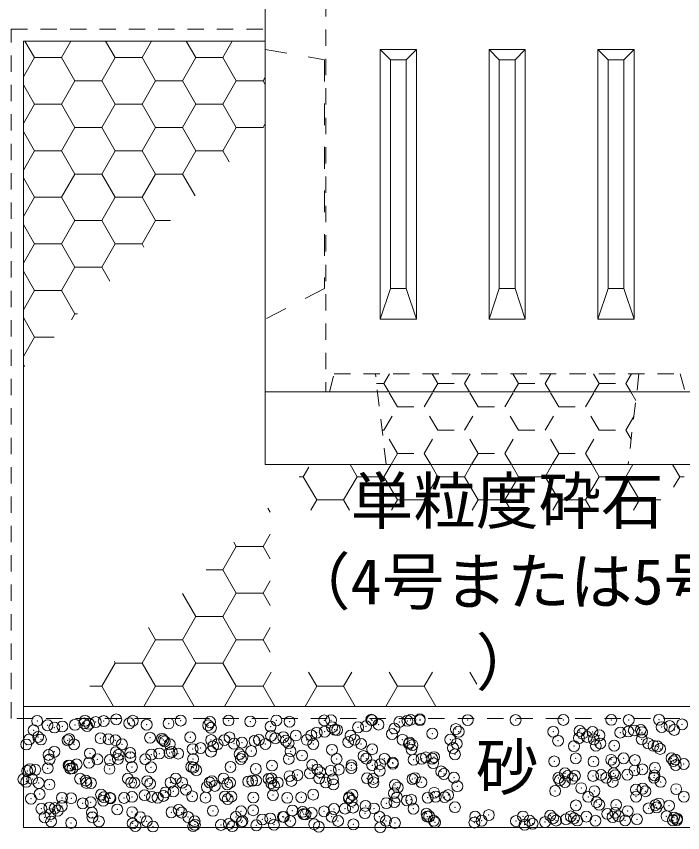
# Model space of a CAD drawing. Units: millimetres at full size; details may follow other scales. Extents: x 40781 to 122968, y -21714 to -2620.
# Drawn here: x 87796 to 88347, y -6800 to -6125 of the extents above; entities that cross this region are included whole.
import ezdxf
from ezdxf.enums import TextEntityAlignment as Align

# ---------------------------------------------------------------- set-up
doc = ezdxf.new("R2010")
doc.units = ezdxf.units.MM
doc.header["$LTSCALE"] = 18
doc.header["$PDMODE"] = 32
doc.header["$PDSIZE"] = 9
doc.linetypes.add('USER2', pattern=[1.35, 0.75, -0.6])
doc.linetypes.add('USER3', pattern=[2, 1, -1])
for name, color, linetype, lineweight in [('0_2', 7, 'Continuous', 9), ('ハッチング', 7, 'Continuous', 5), ('本体', 2, 'Continuous', 13)]:
    doc.layers.add(name, color=color, linetype=linetype, lineweight=lineweight)
doc.styles.add('ＭＳ ゴシック', font='')
doc.styles.get('ＭＳ ゴシック').set_extended_font_data('MS Gothic')

msp = doc.modelspace()

# ---------------------------------------------------------------- linework, layer by layer
at = {"layer": '0_2', "linetype": 'USER3'}
for p, q in [((88001.74, -6152.55), (88050.74, -6161)), ((88050.74, -6161), (88050.74, -6350.17)), ((88050.74, -6350.17), (88001.74, -6375.51))]:
    msp.add_line(p, q, dxfattribs=at)
at = {"layer": '0_2'}
for p, q in [((88096.74, -6152.55), (88105.24, -6161)), ((88118.24, -6161), (88126.74, -6152.55)), ((88186.74, -6152.55), (88195.24, -6161)), ((88208.24, -6161), (88216.74, -6152.55)), ((88276.74, -6152.55), (88285.24, -6161)), ((88298.24, -6161), (88306.74, -6152.55)), ((88096.74, -6375.51), (88105.24, -6350.17)), ((88118.24, -6350.17), (88126.74, -6375.51)), ((88186.74, -6375.51), (88195.24, -6350.17)), ((88208.24, -6350.17), (88216.74, -6375.51)), ((88276.74, -6375.51), (88285.24, -6350.17)), ((88298.24, -6350.17), (88306.74, -6375.51))]:
    msp.add_line(p, q, dxfattribs=at)
for points in [[(88096.74, -6152.55), (88126.74, -6152.55), (88126.74, -6375.51), (88096.74, -6375.51)], [(88186.74, -6152.55), (88216.74, -6152.55), (88216.74, -6375.51), (88186.74, -6375.51)], [(88276.74, -6152.55), (88306.74, -6152.55), (88306.74, -6375.51), (88276.74, -6375.51)], [(88105.24, -6161), (88118.24, -6161), (88118.24, -6350.17), (88105.24, -6350.17)], [(88195.24, -6161), (88208.24, -6161), (88208.24, -6350.17), (88195.24, -6350.17)], [(88285.24, -6161), (88298.24, -6161), (88298.24, -6350.17), (88285.24, -6350.17)]]:
    msp.add_lwpolyline(points, close=True, dxfattribs=at)
at = {"layer": 'ハッチング'}
for p, q in [((87810.97, -6159.17), (87803.11, -6145.55)), ((87833.2, -6159.17), (87841.06, -6145.55)), ((87877.65, -6159.17), (87869.79, -6145.55)), ((87899.87, -6159.17), (87907.74, -6145.55)), ((87944.32, -6159.17), (87936.46, -6145.55)), ((87966.55, -6159.17), (87974.41, -6145.55)), ((87801.74, -6175.17), (87810.97, -6159.17)), ((87810.98, -6159.17), (87833.2, -6159.17)), ((87844.31, -6178.42), (87833.2, -6159.17)), ((87866.54, -6178.42), (87877.65, -6159.17)), ((87877.65, -6159.17), (87899.88, -6159.17)), ((87910.99, -6178.42), (87899.87, -6159.17)), ((87933.21, -6178.42), (87944.32, -6159.17)), ((87944.32, -6159.17), (87966.55, -6159.17)), ((87977.66, -6178.42), (87966.55, -6159.17)), ((87833.2, -6197.67), (87844.31, -6178.42)), ((87844.31, -6178.42), (87866.54, -6178.42)), ((87877.65, -6197.67), (87866.54, -6178.42)), ((87899.87, -6197.67), (87910.99, -6178.42)), ((87910.99, -6178.42), (87933.21, -6178.42)), ((87944.32, -6197.67), (87933.21, -6178.42)), ((87966.55, -6197.67), (87977.66, -6178.42)), ((87977.66, -6178.42), (87999.89, -6178.42)), ((87999.89, -6178.42), (88001.74, -6175.22)), ((88001.74, -6181.62), (87999.89, -6178.42)), ((87810.97, -6197.67), (87801.74, -6181.67)), ((87801.74, -6213.67), (87810.97, -6197.67)), ((87810.98, -6197.67), (87833.2, -6197.67)), ((87844.31, -6216.92), (87833.2, -6197.67)), ((87866.54, -6216.91), (87877.65, -6197.67)), ((87877.65, -6197.67), (87899.88, -6197.67)), ((87910.99, -6216.92), (87899.87, -6197.67)), ((87933.21, -6216.91), (87944.32, -6197.67)), ((87944.32, -6197.67), (87966.55, -6197.67)), ((87977.66, -6216.92), (87966.55, -6197.67)), ((87999.89, -6216.91), (88001.74, -6213.71)), ((87810.97, -6236.16), (87801.74, -6220.16)), ((87833.2, -6236.16), (87844.31, -6216.91)), ((87844.31, -6216.91), (87866.54, -6216.91)), ((87877.65, -6236.16), (87866.54, -6216.92)), ((87899.87, -6236.16), (87910.99, -6216.91)), ((87910.99, -6216.91), (87933.21, -6216.91)), ((87944.32, -6236.16), (87933.21, -6216.92)), ((87966.55, -6236.16), (87977.66, -6216.91)), ((87977.66, -6216.91), (87999.89, -6216.91)), ((88000.07, -6217.22), (87999.89, -6216.92)), ((87801.74, -6252.16), (87810.97, -6236.16)), ((87810.98, -6236.16), (87833.2, -6236.16)), ((87844.31, -6255.41), (87833.2, -6236.16)), ((87866.54, -6255.41), (87877.65, -6236.16)), ((87877.65, -6236.16), (87899.88, -6236.16)), ((87910.99, -6255.41), (87899.87, -6236.16)), ((87933.21, -6255.41), (87944.32, -6236.16)), ((87944.32, -6236.16), (87966.55, -6236.16)), ((87971.89, -6245.4), (87966.55, -6236.16)), ((87810.97, -6274.66), (87801.74, -6258.66)), ((87833.2, -6274.66), (87844.31, -6255.41)), ((87844.31, -6255.41), (87866.54, -6255.41)), ((87877.65, -6274.66), (87866.54, -6255.41)), ((87899.87, -6274.66), (87910.99, -6255.41)), ((87910.99, -6255.41), (87933.21, -6255.41)), ((87943.71, -6273.58), (87933.21, -6255.41)), ((87801.74, -6290.66), (87810.97, -6274.66)), ((87810.98, -6274.66), (87833.2, -6274.66)), ((87844.31, -6293.9), (87833.2, -6274.66)), ((87866.54, -6293.9), (87877.65, -6274.66)), ((87877.65, -6274.66), (87899.88, -6274.66)), ((87910.99, -6293.9), (87899.87, -6274.66)), ((87833.2, -6313.15), (87844.31, -6293.9)), ((87844.31, -6293.9), (87866.54, -6293.9)), ((87877.65, -6313.15), (87866.54, -6293.9)), ((87899.87, -6313.15), (87910.99, -6293.9)), ((87910.99, -6293.9), (87923.39, -6293.9)), ((87810.97, -6313.15), (87801.74, -6297.15)), ((87801.74, -6329.15), (87810.97, -6313.15)), ((87810.98, -6313.15), (87833.2, -6313.15)), ((87844.31, -6332.4), (87833.2, -6313.15)), ((87866.54, -6332.4), (87877.65, -6313.15)), ((87877.65, -6313.15), (87899.88, -6313.15)), ((87901.44, -6315.86), (87899.87, -6313.15)), ((87810.97, -6351.65), (87801.74, -6335.65)), ((87833.2, -6351.65), (87844.31, -6332.4)), ((87844.31, -6332.4), (87866.54, -6332.4)), ((87873.26, -6344.04), (87866.54, -6332.4)), ((87801.74, -6367.65), (87810.97, -6351.65)), ((87810.98, -6351.65), (87833.2, -6351.65)), ((87844.31, -6370.89), (87833.2, -6351.65)), ((87810.97, -6390.14), (87801.74, -6374.14)), ((87841.47, -6375.83), (87844.31, -6370.89)), ((87844.31, -6370.89), (87846.4, -6370.89)), ((87801.74, -6406.14), (87810.97, -6390.14)), ((87810.98, -6390.14), (87827.15, -6390.14)), ((87802.8, -6414.49), (87801.74, -6412.64)), ((88033.22, -6505.63), (88037.82, -6497.67)), ((88077.67, -6505.63), (88071.86, -6495.55)), ((88099.9, -6505.63), (88105.72, -6495.55)), ((88144.35, -6505.63), (88138.53, -6495.55)), ((88166.57, -6505.63), (88172.39, -6495.55)), ((88211.02, -6505.63), (88205.21, -6495.55)), ((88233.25, -6505.63), (88239.07, -6495.55)), ((88277.7, -6505.63), (88271.88, -6495.55)), ((88299.92, -6505.63), (88305.74, -6495.55)), ((88344.37, -6505.63), (88338.56, -6495.55)), ((88029.86, -6505.63), (88033.23, -6505.63)), ((88044.34, -6524.87), (88033.22, -6505.63)), ((88066.56, -6524.87), (88077.67, -6505.63)), ((88077.68, -6505.63), (88099.9, -6505.63)), ((88111.01, -6524.87), (88099.9, -6505.63)), ((88133.24, -6524.87), (88144.35, -6505.63)), ((88144.35, -6505.63), (88166.57, -6505.63)), ((88177.69, -6524.87), (88166.57, -6505.63)), ((88199.91, -6524.87), (88211.02, -6505.63)), ((88211.02, -6505.63), (88233.25, -6505.63)), ((88244.36, -6524.87), (88233.25, -6505.63)), ((88266.59, -6524.87), (88277.7, -6505.63)), ((88277.7, -6505.63), (88299.93, -6505.63)), ((88311.04, -6524.87), (88299.92, -6505.63)), ((88339.34, -6514.35), (88344.37, -6505.63)), ((88344.38, -6505.63), (88348.06, -6505.63)), ((88039.43, -6533.37), (88044.34, -6524.87)), ((88044.34, -6524.87), (88066.56, -6524.87)), ((88071.47, -6533.37), (88066.56, -6524.87)), ((88106.11, -6533.37), (88111.01, -6524.87)), ((88111.01, -6524.87), (88133.24, -6524.87)), ((88138.14, -6533.37), (88133.24, -6524.87)), ((88172.78, -6533.37), (88177.69, -6524.87)), ((88177.69, -6524.87), (88199.91, -6524.87)), ((88204.82, -6533.37), (88199.91, -6524.87)), ((88239.46, -6533.37), (88244.36, -6524.87)), ((88244.36, -6524.87), (88266.59, -6524.87)), ((88271.49, -6533.37), (88266.59, -6524.87)), ((88306.13, -6533.37), (88311.04, -6524.87)), ((88311.04, -6524.87), (88328.81, -6524.87)), ((88005.77, -6535.06), (88003.81, -6531.67)), ((87999.89, -6563.37), (88005.77, -6553.18)), ((87966.55, -6582.62), (87977.66, -6563.37)), ((87977.66, -6563.37), (87975.63, -6559.85)), ((87977.66, -6563.37), (87999.89, -6563.37)), ((88005.77, -6573.55), (87999.89, -6563.37)), ((87952.87, -6582.62), (87966.55, -6582.62)), ((87977.66, -6601.86), (87966.55, -6582.62)), ((87999.89, -6601.86), (88005.77, -6591.68)), ((87944.32, -6621.11), (87933.36, -6602.13)), ((87966.55, -6621.11), (87977.66, -6601.86)), ((87977.66, -6601.86), (87999.89, -6601.86)), ((88005.77, -6612.05), (87999.89, -6601.86)), ((87933.21, -6640.36), (87944.32, -6621.11)), ((87944.32, -6621.11), (87966.55, -6621.11)), ((87977.66, -6640.36), (87966.55, -6621.11)), ((87910.99, -6640.36), (87905.18, -6630.31)), ((87999.89, -6640.36), (88005.77, -6630.17)), ((87899.87, -6659.61), (87910.99, -6640.36)), ((87910.99, -6640.36), (87933.21, -6640.36)), ((87944.32, -6659.61), (87933.21, -6640.36)), ((87966.55, -6659.61), (87977.66, -6640.36)), ((87977.66, -6640.36), (87999.89, -6640.36)), ((88005.77, -6650.54), (87999.89, -6640.36)), ((87866.54, -6678.85), (87877.65, -6659.61)), ((87877.65, -6659.61), (87877, -6658.49)), ((87877.65, -6659.61), (87899.88, -6659.61)), ((87910.99, -6678.85), (87899.87, -6659.61)), ((87933.21, -6678.85), (87944.32, -6659.61)), ((87944.32, -6659.61), (87966.55, -6659.61)), ((87977.66, -6678.85), (87966.55, -6659.61)), ((87999.89, -6678.85), (88006.66, -6667.12)), ((88044.34, -6678.85), (88037.56, -6667.12)), ((88066.56, -6678.85), (88073.34, -6667.12)), ((88111.01, -6678.85), (88104.24, -6667.12)), ((88133.24, -6678.85), (88140.01, -6667.12)), ((88176.64, -6677.04), (88170.91, -6667.12)), ((87856.64, -6678.85), (87866.54, -6678.85)), ((87876.18, -6695.55), (87866.54, -6678.85)), ((87901.35, -6695.55), (87910.99, -6678.85)), ((87910.99, -6678.85), (87933.21, -6678.85)), ((87942.85, -6695.55), (87933.21, -6678.85)), ((87968.02, -6695.55), (87977.66, -6678.85)), ((87977.66, -6678.85), (87999.89, -6678.85)), ((88009.53, -6695.55), (87999.89, -6678.85)), ((88034.7, -6695.55), (88044.34, -6678.85)), ((88044.34, -6678.85), (88066.56, -6678.85)), ((88076.2, -6695.55), (88066.56, -6678.85)), ((88101.37, -6695.55), (88111.01, -6678.85)), ((88111.01, -6678.85), (88133.24, -6678.85)), ((88142.88, -6695.55), (88133.24, -6678.85))]:
    msp.add_line(p, q, dxfattribs=at)
at = {"layer": 'ハッチング', "linetype": 'USER2'}
for p, q in [((88099.9, -6428.64), (88104.57, -6420.55)), ((88144.35, -6428.64), (88139.68, -6420.55)), ((88166.57, -6428.64), (88171.24, -6420.55)), ((88211.02, -6428.64), (88206.36, -6420.55)), ((88233.25, -6428.64), (88237.92, -6420.55)), ((88277.7, -6428.64), (88273.03, -6420.55)), ((88299.92, -6428.64), (88304.59, -6420.55)), ((88093.72, -6428.64), (88099.9, -6428.64)), ((88103.89, -6435.55), (88099.9, -6428.64)), ((88140.36, -6435.55), (88144.35, -6428.64)), ((88144.35, -6428.64), (88166.57, -6428.64)), ((88170.57, -6435.55), (88166.57, -6428.64)), ((88207.03, -6435.55), (88211.02, -6428.64)), ((88211.02, -6428.64), (88233.25, -6428.64)), ((88237.24, -6435.55), (88233.25, -6428.64)), ((88273.71, -6435.55), (88277.7, -6428.64)), ((88277.7, -6428.64), (88299.93, -6428.64)), ((88303.92, -6435.55), (88299.92, -6428.64)), ((88111.01, -6447.88), (88103.89, -6435.55)), ((88133.24, -6447.88), (88140.36, -6435.55)), ((88177.69, -6447.88), (88170.57, -6435.55)), ((88199.91, -6447.88), (88207.03, -6435.55)), ((88244.36, -6447.88), (88237.24, -6435.55)), ((88266.59, -6447.88), (88273.71, -6435.55)), ((88308.06, -6442.73), (88303.92, -6435.55)), ((88099.9, -6467.13), (88111.01, -6447.88)), ((88111.01, -6447.88), (88133.24, -6447.88)), ((88144.35, -6467.13), (88133.24, -6447.88)), ((88166.57, -6467.13), (88177.69, -6447.88)), ((88177.69, -6447.88), (88199.91, -6447.88)), ((88211.02, -6467.13), (88199.91, -6447.88)), ((88233.25, -6467.13), (88244.36, -6447.88)), ((88244.36, -6447.88), (88266.59, -6447.88)), ((88277.7, -6467.13), (88266.59, -6447.88)), ((88299.92, -6467.13), (88306.51, -6455.73)), ((88098.33, -6467.13), (88099.9, -6467.13)), ((88111.01, -6486.38), (88099.9, -6467.13)), ((88133.24, -6486.38), (88144.35, -6467.13)), ((88144.35, -6467.13), (88166.57, -6467.13)), ((88177.69, -6486.38), (88166.57, -6467.13)), ((88199.91, -6486.38), (88211.02, -6467.13)), ((88211.02, -6467.13), (88233.25, -6467.13)), ((88244.36, -6486.38), (88233.25, -6467.13)), ((88266.59, -6486.38), (88277.7, -6467.13)), ((88277.7, -6467.13), (88299.93, -6467.13)), ((88304.24, -6474.61), (88299.92, -6467.13)), ((88105.72, -6495.55), (88111.01, -6486.38)), ((88111.01, -6486.38), (88133.24, -6486.38)), ((88138.53, -6495.55), (88133.24, -6486.38)), ((88172.39, -6495.55), (88177.69, -6486.38)), ((88177.69, -6486.38), (88199.91, -6486.38)), ((88205.21, -6495.55), (88199.91, -6486.38)), ((88239.07, -6495.55), (88244.36, -6486.38)), ((88244.36, -6486.38), (88266.59, -6486.38)), ((88271.88, -6495.55), (88266.59, -6486.38))]:
    msp.add_line(p, q, dxfattribs=at)
at = {"layer": 'ハッチング', "linetype": 'USER2', "lineweight": 9}
msp.add_lwpolyline([(88401.74, -6135.55), (88611.74, -6135.55), (88611.74, -6705.55), (87791.74, -6705.55), (87791.74, -6135.55), (88001.74, -6135.55)], dxfattribs=at)
at = {"layer": 'ハッチング', "lineweight": 20}
msp.add_lwpolyline([(88001.74, -6145.55), (87801.74, -6145.55), (87801.74, -6695.55), (88601.74, -6695.55), (88601.74, -6145.55), (88401.74, -6145.55)], dxfattribs=at)
msp.add_lwpolyline([(87801.74, -6795.55), (88601.74, -6795.55), (88601.74, -6695.55), (87801.74, -6695.55)], close=True, dxfattribs=at)
at = {"layer": 'ハッチング'}
for p in [(87813.18, -6707.46), (87821.76, -6711.13), (87844.38, -6710.72), (87852.14, -6709.54), (87852.73, -6707.39), (87854.49, -6711.69), (87856.06, -6709.9), (87861.63, -6708.45), (87868.24, -6707.58), (87878.56, -6706.22), (87889.3, -6709.47), (87892.28, -6707.32), (87903.71, -6710.66), (87921.79, -6709.63), (87931.83, -6707.25), (87954.53, -6711.1), (87956.09, -6708.39), (87971.38, -6707.18), (87989.34, -6707.97), (88010.93, -6707.11), (88021.82, -6708.12), (88050.48, -6707.03), (88056.13, -6706.89), (88085.06, -6711.92), (88089.37, -6706.47), (88090.03, -6706.96), (88095.39, -6710.56), (88112.64, -6708.29), (88119.25, -6707.42), (88121.86, -6706.62), (88129.57, -6706.06), (88129.58, -6706.89), (88169.13, -6706.82), (88208.68, -6706.75), (88248.23, -6706.67), (88287.78, -6706.6), (88302.21, -6706.78), (88327.33, -6706.53), (88336.07, -6711.75), (88346.39, -6710.39), (87810.19, -6715.22), (87827.44, -6712.95), (87834.05, -6712.08), (87956.87, -6713.24), (88006.1, -6712.22), (88044.27, -6717.29), (88050.88, -6716.42), (88056.92, -6712.66), (88059.26, -6714.8), (88061.2, -6715.06), (88078.45, -6712.79), (88106.54, -6718.37), (88108.48, -6713.78), (88139.79, -6717.95), (88159.3, -6714.22), (88161.64, -6716.36), (88239.82, -6716.44), (88261.69, -6715.78), (88264.03, -6717.92), (88272.31, -6716.6), (88295.27, -6717.12), (88301.88, -6716.25), (88306.61, -6715.36), (88312.21, -6714.89), (88313.26, -6716.9), (88329.46, -6712.62), (88339.85, -6714.94), (87806.44, -6722.88), (87813.97, -6720.69), (87816.31, -6722.83), (87838.35, -6723.5), (87839.69, -6722.46), (87865.53, -6721.81), (87872.18, -6722.62), (87877.9, -6723.43), (87906.48, -6721.38), (87916.35, -6722.25), (87917.45, -6723.36), (87918.69, -6724.39), (87939.72, -6720.96), (87957, -6723.28), (87967.92, -6723.37), (87972.21, -6721.11), (87982.5, -6725.42), (87992.83, -6724.06), (87996.55, -6723.21), (88006.51, -6719.88), (88010.08, -6721.79), (88016.69, -6720.92), (88018.74, -6723.81), (88027.02, -6719.56), (88036.1, -6723.14), (88039.75, -6719.45), (88070.31, -6724.93), (88072.24, -6719.61), (88075.65, -6723.07), (88115.2, -6723), (88121.12, -6725.37), (88154.75, -6722.93), (88243.84, -6723.9), (88261.09, -6721.62), (88267.7, -6720.75), (88273.4, -6722.71), (88278.02, -6719.4), (88312.95, -6722.64), (87804.16, -6726.98), (87843.71, -6726.91), (87883.26, -6726.84), (87922.81, -6726.77), (87941.71, -6730.79), (87948.32, -6729.92), (87958.64, -6728.56), (87962.36, -6726.7), (87975.89, -6726.29), (88001.91, -6726.62), (88021.08, -6725.95), (88041.46, -6726.55), (88056.93, -6731.36), (88081.01, -6726.48), (88090.17, -6730.94), (88120.56, -6726.41), (88122.66, -6731.09), (88123.47, -6727.51), (88156.96, -6729.86), (88160.11, -6726.34), (88256.99, -6728.35), (88275.08, -6728.05), (88278.76, -6726.12), (88290.23, -6727.93), (88318.31, -6726.05), (88322.72, -6728.08), (88325.9, -6728.48), (88328.24, -6730.63), (87822.56, -6735.6), (87827.36, -6732.96), (87856.86, -6734.37), (87878.17, -6733.39), (87879.95, -6738.92), (87880.52, -6735.54), (87890.1, -6733.94), (87890.27, -6737.56), (87907.52, -6735.29), (87914.13, -6734.42), (87922.59, -6734.1), (87924.46, -6733.06), (87929.74, -6734.52), (87956.89, -6732.86), (87980.56, -6734.95), (87982.9, -6737.1), (87990.14, -6732.44), (88021.19, -6738.91), (88022.62, -6732.6), (88032.13, -6736.07), (88060.74, -6738.84), (88082.95, -6736.51), (88085.29, -6738.66), (88100.29, -6738.76), (88130.96, -6738.76), (88134.51, -6737.63), (88139.84, -6738.69), (88141.28, -6737.4), (88158.53, -6735.13), (88258.49, -6738.48), (88298.04, -6738.4), (88337.59, -6738.33), (87823.44, -6739.27), (87839.15, -6744.29), (87840, -6744.54), (87845.76, -6743.42), (87856.09, -6742.06), (87862.99, -6739.19), (87873.34, -6739.79), (87891.56, -6745.66), (87902.54, -6739.12), (87940.52, -6745.43), (87942.09, -6739.05), (87973.01, -6745.58), (87981.64, -6738.98), (88007.31, -6744.35), (88040.55, -6743.92), (88073.04, -6744.08), (88090.16, -6744.13), (88096.77, -6743.26), (88107.1, -6741.9), (88107.34, -6742.84), (88124.35, -6739.63), (88140.59, -6742.42), (88240.62, -6740.92), (88273.11, -6741.07), (88287.72, -6739.63), (88290.06, -6741.78), (88307.41, -6739.84), (88339.29, -6740.75), (88340.65, -6739.41), (88341.17, -6743.96), (88347.78, -6743.09), (87804.97, -6748.79), (87807.24, -6747.36), (87811.58, -6747.92), (87821.9, -6746.56), (87840.49, -6746.93), (87842.34, -6746.68), (87872.98, -6747.09), (87907.28, -6745.85), (87942.38, -6746.1), (87944.72, -6748.24), (87993.95, -6747.22), (88028.4, -6752.26), (88038.72, -6750.9), (88044.77, -6747.66), (88047.11, -6749.8), (88055.97, -6748.63), (88062.59, -6747.76), (88072.91, -6746.4), (88096.34, -6748.78), (88147.16, -6749.22), (88149.5, -6751.36), (88249.54, -6750.78), (88279.41, -6752.1), (88289.73, -6750.74), (88291.03, -6752.4), (88301.11, -6751.9), (88306.98, -6748.47), (88313.59, -6747.59), (88323.92, -6746.24), (87801.82, -6755.69), (87804.16, -6757.83), (87809.06, -6755.37), (87814.42, -6758.79), (87848.61, -6755.3), (87853.39, -6756.81), (87853.97, -6758.71), (87857.66, -6758.84), (87888.16, -6755.23), (87890.9, -6758.41), (87893.52, -6758.64), (87904.21, -6757.24), (87923.39, -6758.57), (87927.71, -6755.16), (87933.07, -6758.57), (87955.77, -6758.37), (87957.69, -6757.33), (87967.26, -6755.09), (87972.62, -6758.5), (87987.6, -6757.63), (87990.94, -6756.91), (87994.21, -6756.76), (88004.54, -6755.4), (88006.59, -6758.8), (88006.81, -6755.02), (88012.17, -6758.43), (88021.79, -6753.13), (88023.42, -6757.07), (88046.36, -6754.94), (88051.72, -6758.36), (88057.73, -6755.83), (88085.91, -6754.87), (88090.97, -6755.41), (88091.26, -6758.28), (88123.46, -6755.56), (88125.46, -6754.8), (88130.81, -6758.21), (88157.76, -6754.33), (88244.11, -6754.58), (88245.22, -6756.6), (88249.46, -6758), (88251.88, -6752.92), (88255.55, -6755.24), (88257.79, -6752.82), (88272.8, -6752.97), (88283.66, -6754.51), (88289.01, -6757.92), (88323.21, -6754.44), (88323.52, -6752.55), (88328.56, -6757.85), (87823.36, -6760.07), (87906.55, -6759.39), (87925.84, -6765.76), (87936.17, -6764.4), (87953.42, -6762.13), (87960.03, -6761.26), (87970.35, -6759.9), (88008.93, -6760.95), (88058.16, -6759.93), (88108.98, -6760.36), (88111.32, -6762.51), (88160.54, -6761.49), (88241.42, -6765.39), (88262.93, -6763.05), (88273.91, -6765.54), (88308.21, -6764.31), (88313.75, -6763.48), (88316.09, -6765.63), (88341.45, -6763.88), (87808.04, -6771.83), (87815.21, -6767.95), (87833.7, -6771.07), (87841.29, -6771.4), (87866.03, -6768.39), (87868.37, -6770.54), (87873.25, -6771), (87873.78, -6771.56), (87885.05, -6771.13), (87891.66, -6770.26), (87901.98, -6768.9), (87908.08, -6770.32), (87912.8, -6770.93), (87917.59, -6769.51), (87919.23, -6766.63), (87941.32, -6769.9), (87952.35, -6770.85), (87968.41, -6769.95), (87970.75, -6772.1), (87973.81, -6770.05), (87991.9, -6770.78), (88008.11, -6768.82), (88019.98, -6771.07), (88031.45, -6770.71), (88041.35, -6768.39), (88070.8, -6771.51), (88071, -6770.64), (88073.84, -6768.55), (88108.14, -6767.31), (88110.54, -6770.57), (88122.37, -6772.63), (88136.06, -6770.97), (88141.39, -6766.89), (88142.67, -6770.1), (88150.09, -6770.49), (88152.99, -6768.74), (88268.74, -6770.28), (88308.29, -6770.21), (88347.84, -6770.13), (87823.29, -6779.26), (87833.61, -6777.9), (87850.86, -6775.63), (87857.47, -6774.76), (87867.8, -6773.4), (88073.14, -6773.66), (88074.29, -6779.1), (88084.62, -6777.74), (88101.87, -6775.47), (88108.48, -6774.6), (88118.81, -6773.24), (88158.56, -6778.8), (88258.59, -6777.29), (88275.57, -6774.63), (88277.91, -6776.77), (88291.83, -6776.87), (88324.32, -6777.02), (88325.3, -6778.94), (88327.14, -6775.75), (88335.63, -6777.58), (87816.68, -6780.13), (87824.16, -6784.55), (87827.85, -6779.54), (87830.19, -6781.68), (87858.46, -6783.31), (87879.42, -6780.66), (87891.7, -6782.89), (87924.19, -6783.04), (87930.24, -6781.1), (87932.58, -6783.24), (87958.49, -6781.81), (87981.8, -6782.22), (87991.74, -6781.38), (88024.22, -6781.54), (88032.62, -6782.66), (88033.5, -6784.47), (88034.96, -6784.8), (88040.11, -6783.6), (88050.43, -6782.24), (88058.53, -6780.3), (88067.68, -6779.97), (88084.19, -6783.78), (88091.77, -6779.88), (88124.26, -6780.03), (88135.01, -6784.22), (88186.58, -6785.34), (88237.39, -6785.78), (88284.51, -6784.31), (88291.12, -6783.44), (88301.44, -6782.08), (88318.69, -6779.81), (87819.32, -6787.18), (87824.67, -6790.59), (87841.24, -6791.81), (87858.87, -6787.1), (87864.22, -6790.52), (87892.06, -6792.24), (87898.42, -6787.03), (87903.77, -6790.44), (87937.97, -6786.96), (87943.32, -6790.37), (87971.74, -6792.6), (87977.52, -6786.89), (87982.06, -6791.24), (87982.87, -6790.3), (87999.31, -6788.97), (88005.92, -6788.1), (88016.25, -6786.74), (88017.07, -6786.82), (88022.42, -6790.23), (88042.15, -6792.86), (88056.62, -6786.75), (88061.97, -6790.16), (88096.17, -6786.67), (88101.52, -6790.09), (88108.94, -6791.78), (88135.72, -6786.6), (88137.35, -6786.36), (88141.07, -6790.01), (88142.19, -6791.36), (88174.67, -6791.52), (88175.27, -6786.53), (88180.62, -6789.94), (88208.97, -6790.28), (88214.81, -6786.46), (88220.17, -6789.87), (88222.75, -6792.44), (88233.07, -6791.08), (88239.73, -6787.92), (88242.22, -6789.86), (88250.32, -6788.81), (88254.36, -6786.39), (88256.93, -6787.94), (88259.72, -6789.8), (88267.26, -6786.58), (88274.71, -6790.01), (88288.96, -6786.9), (88293.91, -6786.31), (88299.27, -6789.73), (88309.01, -6788.78), (88333.46, -6786.24), (88338.82, -6789.65), (88339.78, -6787.34), (88342.12, -6789.48), (88342.25, -6788.35), (87894.4, -6794.39), (87908.88, -6794.79), (87942.12, -6794.37), (87943.63, -6793.37), (87965.13, -6793.47), (87974.61, -6794.52), (87994.44, -6793.8), (88008.91, -6793.29), (88046.01, -6794.93), (88074.64, -6793.02), (88096.83, -6795.36), (88216.14, -6793.31)]:
    msp.add_point(p, dxfattribs=at)
at = {"layer": '本体', "linetype": 'USER2'}
msp.add_line((88051.74, -6038.75), (88051.74, -6435.55), dxfattribs=at)
at = {"layer": '本体'}
for p, q in [((88001.74, -6100.55), (88001.74, -6435.55)), ((88001.74, -6435.55), (88401.74, -6435.55)), ((88001.74, -6495.55), (88001.74, -6435.55)), ((88001.74, -6435.55), (88054.74, -6435.55)), ((88054.74, -6435.55), (88348.74, -6435.55)), ((88401.74, -6495.55), (88001.74, -6495.55))]:
    msp.add_line(p, q, dxfattribs=at)
at = {"layer": '本体', "linetype": 'USER2', "lineweight": 9}
for p, q in [((88054.74, -6435.55), (88058.76, -6420.55)), ((88058.76, -6420.55), (88344.72, -6420.55)), ((88101.74, -6495.55), (88092.76, -6420.55)), ((88310.72, -6420.55), (88301.74, -6495.55)), ((88344.72, -6420.55), (88348.74, -6435.55))]:
    msp.add_line(p, q, dxfattribs=at)

# ---------------------------------------------------------------- texts
at = {"layer": '0_2', "style": 'ＭＳ ゴシック'}
for s, p in [('単粒度砕石', (88072.24, -6506.6)), ('（4号または5号', (88020.44, -6573.27)), ('）', (88175.84, -6639.94))]:
    msp.add_text(s, height=37.98, dxfattribs=at).set_placement(p, align=Align.TOP_LEFT)
msp.add_text('砂', height=37.98, dxfattribs=at).set_placement((88201.74, -6745.55), align=Align.MIDDLE_CENTER)

doc.saveas('drawing.dxf')
